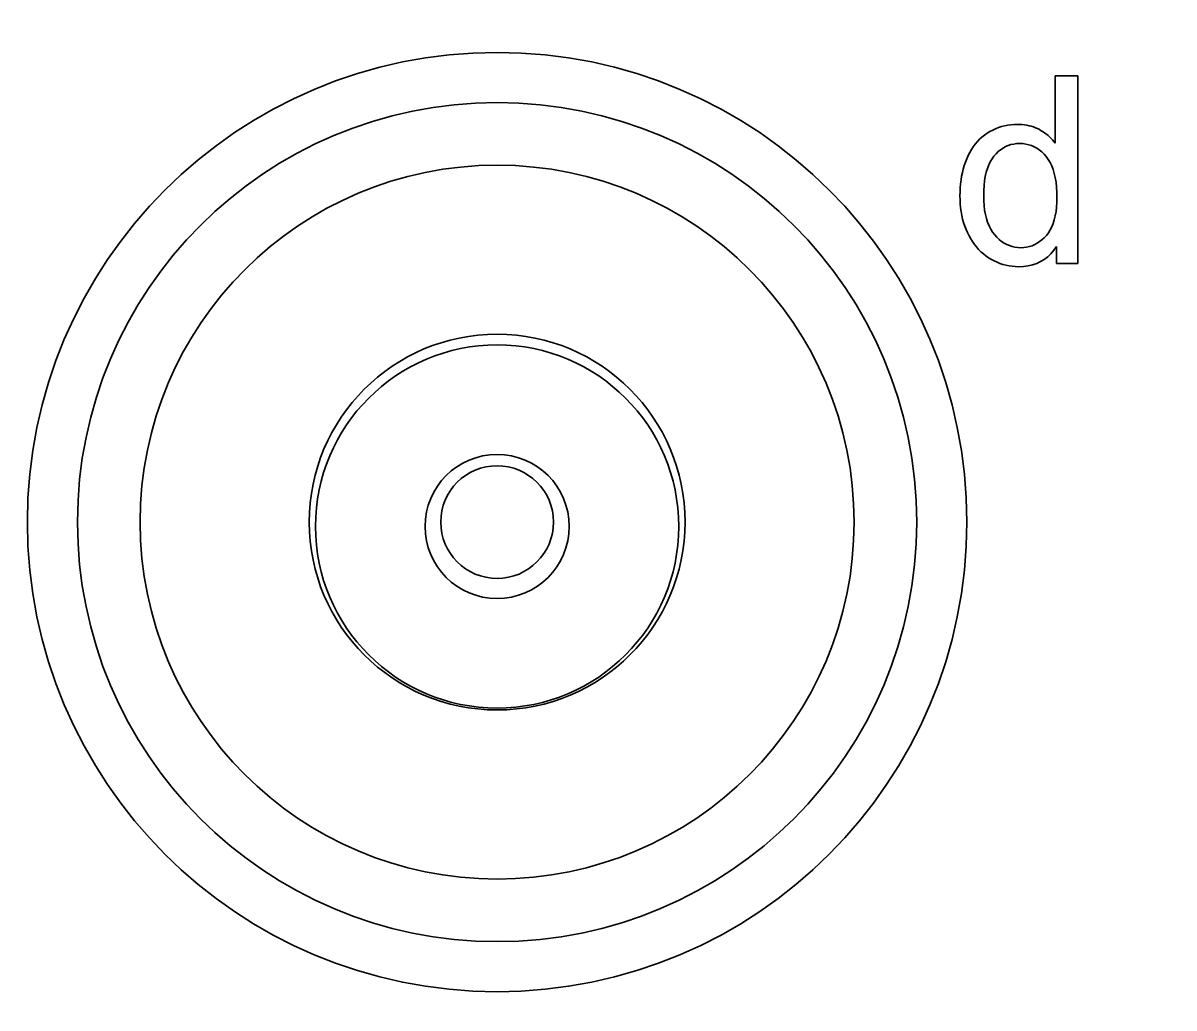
# Model space of a CAD drawing. Extents: x 23 to 417, y 3 to 294.
# Drawn here: x 153.31 to 160.2, y 100.97 to 106.87 of the extents above; entities that cross this region are included whole.
import ezdxf

# ---------------------------------------------------------------- set-up
doc = ezdxf.new("R2010")
doc.units = 0
doc.layers.get('0').update_dxf_attribs({"lineweight": 13})

msp = doc.modelspace()

# ---------------------------------------------------------------- linework, layer by layer
at = {"color": 7, "lineweight": 35, "ltscale": 0.003434}
msp.add_line((159.4853, 106.551), (159.6227, 106.551), dxfattribs=at)
at = {"color": 7, "lineweight": 35, "ltscale": 0.010091}
msp.add_line((159.4853, 106.1474), (159.4853, 106.551), dxfattribs=at)
at = {"color": 7, "lineweight": 35, "ltscale": 0.028125}
msp.add_line((159.6227, 106.551), (159.6227, 105.426), dxfattribs=at)
at = {"color": 7, "lineweight": 35, "ltscale": 0.000480906}
msp.add_line((159.0477, 106.1834), (159.0627, 106.1954), dxfattribs=at)
at = {"color": 7, "lineweight": 35, "ltscale": 0.000483353}
msp.add_line((159.0627, 106.1954), (159.0786, 106.2065), dxfattribs=at)
at = {"color": 7, "lineweight": 35, "ltscale": 0.000482182}
msp.add_line((159.0786, 106.2065), (159.0951, 106.2165), dxfattribs=at)
at = {"color": 7, "lineweight": 35, "ltscale": 0.000477559}
msp.add_line((159.0951, 106.2165), (159.1119, 106.2255), dxfattribs=at)
at = {"color": 7, "lineweight": 35, "ltscale": 0.000474163}
msp.add_line((159.1119, 106.2255), (159.1291, 106.2335), dxfattribs=at)
at = {"color": 7, "lineweight": 35, "ltscale": 0.000472693}
msp.add_line((159.1291, 106.2335), (159.1467, 106.2403), dxfattribs=at)
at = {"color": 7, "lineweight": 35, "ltscale": 0.000473014}
msp.add_line((159.1467, 106.2403), (159.1647, 106.2462), dxfattribs=at)
at = {"color": 7, "lineweight": 35, "ltscale": 0.000474649}
msp.add_line((159.1647, 106.2462), (159.1831, 106.2509), dxfattribs=at)
at = {"color": 7, "lineweight": 35, "ltscale": 0.000477994}
msp.add_line((159.1831, 106.2509), (159.2019, 106.2546), dxfattribs=at)
at = {"color": 7, "lineweight": 35, "ltscale": 0.00048323}
msp.add_line((159.2019, 106.2546), (159.221, 106.2573), dxfattribs=at)
at = {"color": 7, "lineweight": 35, "ltscale": 0.000489956}
msp.add_line((159.221, 106.2573), (159.2406, 106.2589), dxfattribs=at)
at = {"color": 7, "lineweight": 35, "ltscale": 0.000498013}
msp.add_line((159.2406, 106.2589), (159.2605, 106.2594), dxfattribs=at)
at = {"color": 7, "lineweight": 35, "ltscale": 0.000364282}
msp.add_line((159.2605, 106.2594), (159.275, 106.2591), dxfattribs=at)
at = {"color": 7, "lineweight": 35, "ltscale": 0.000357265}
msp.add_line((159.275, 106.2591), (159.2893, 106.2582), dxfattribs=at)
at = {"color": 7, "lineweight": 35, "ltscale": 0.000350354}
msp.add_line((159.2893, 106.2582), (159.3032, 106.2566), dxfattribs=at)
at = {"color": 7, "lineweight": 35, "ltscale": 0.000344478}
msp.add_line((159.3032, 106.2566), (159.3168, 106.2544), dxfattribs=at)
at = {"color": 7, "lineweight": 35, "ltscale": 0.000339141}
msp.add_line((159.3168, 106.2544), (159.3301, 106.2516), dxfattribs=at)
at = {"color": 7, "lineweight": 35, "ltscale": 0.000335264}
msp.add_line((159.3301, 106.2516), (159.3431, 106.2482), dxfattribs=at)
at = {"color": 7, "lineweight": 35, "ltscale": 0.000331596}
msp.add_line((159.3431, 106.2482), (159.3557, 106.2442), dxfattribs=at)
at = {"color": 7, "lineweight": 35, "ltscale": 0.00032941}
msp.add_line((159.3557, 106.2442), (159.368, 106.2395), dxfattribs=at)
at = {"color": 7, "lineweight": 35, "ltscale": 0.00032767}
msp.add_line((159.368, 106.2395), (159.38, 106.2342), dxfattribs=at)
at = {"color": 7, "lineweight": 35, "ltscale": 0.000327045}
msp.add_line((159.38, 106.2342), (159.3917, 106.2283), dxfattribs=at)
at = {"color": 7, "lineweight": 35, "ltscale": 0.000324679}
msp.add_line((159.3917, 106.2283), (159.403, 106.2219), dxfattribs=at)
at = {"color": 7, "lineweight": 35, "ltscale": 0.000319997}
msp.add_line((159.403, 106.2219), (159.4139, 106.2151), dxfattribs=at)
at = {"color": 7, "lineweight": 35, "ltscale": 0.000316319}
msp.add_line((159.4139, 106.2151), (159.4243, 106.208), dxfattribs=at)
at = {"color": 7, "lineweight": 35, "ltscale": 0.00031323}
msp.add_line((159.4243, 106.208), (159.4343, 106.2005), dxfattribs=at)
at = {"color": 7, "lineweight": 35, "ltscale": 0.000310486}
msp.add_line((159.4343, 106.2005), (159.4439, 106.1925), dxfattribs=at)
at = {"color": 7, "lineweight": 35, "ltscale": 0.000498252}
msp.add_line((158.9847, 106.1096), (158.9956, 106.1262), dxfattribs=at)
at = {"color": 7, "lineweight": 35, "ltscale": 0.00049083}
msp.add_line((158.9956, 106.1262), (159.0074, 106.1419), dxfattribs=at)
at = {"color": 7, "lineweight": 35, "ltscale": 0.000485418}
msp.add_line((159.0074, 106.1419), (159.02, 106.1567), dxfattribs=at)
at = {"color": 7, "lineweight": 35, "ltscale": 0.000482142}
msp.add_line((159.02, 106.1567), (159.0335, 106.1705), dxfattribs=at)
at = {"color": 7, "lineweight": 35, "ltscale": 0.000480443}
msp.add_line((159.0335, 106.1705), (159.0477, 106.1834), dxfattribs=at)
at = {"color": 7, "lineweight": 35, "ltscale": 0.00043009}
msp.add_line((159.189, 106.1263), (159.1739, 106.118), dxfattribs=at)
at = {"color": 7, "lineweight": 35, "ltscale": 0.000427125}
msp.add_line((159.2047, 106.133), (159.189, 106.1263), dxfattribs=at)
at = {"color": 7, "lineweight": 35, "ltscale": 0.000428147}
msp.add_line((159.221, 106.1383), (159.2047, 106.133), dxfattribs=at)
at = {"color": 7, "lineweight": 35, "ltscale": 0.000432925}
msp.add_line((159.2379, 106.1421), (159.221, 106.1383), dxfattribs=at)
at = {"color": 7, "lineweight": 35, "ltscale": 0.000441351}
msp.add_line((159.2554, 106.1443), (159.2379, 106.1421), dxfattribs=at)
at = {"color": 7, "lineweight": 35, "ltscale": 0.000453288}
msp.add_line((159.2735, 106.1451), (159.2554, 106.1443), dxfattribs=at)
at = {"color": 7, "lineweight": 35, "ltscale": 0.000464751}
msp.add_line((159.2921, 106.1443), (159.2735, 106.1451), dxfattribs=at)
at = {"color": 7, "lineweight": 35, "ltscale": 0.000453564}
msp.add_line((159.3101, 106.1419), (159.2921, 106.1443), dxfattribs=at)
at = {"color": 7, "lineweight": 35, "ltscale": 0.000445176}
msp.add_line((159.3275, 106.138), (159.3101, 106.1419), dxfattribs=at)
at = {"color": 7, "lineweight": 35, "ltscale": 0.000441526}
msp.add_line((159.3443, 106.1325), (159.3275, 106.138), dxfattribs=at)
at = {"color": 7, "lineweight": 35, "ltscale": 0.000441269}
msp.add_line((159.3604, 106.1255), (159.3443, 106.1325), dxfattribs=at)
at = {"color": 7, "lineweight": 35, "ltscale": 0.000445117}
msp.add_line((159.376, 106.1169), (159.3604, 106.1255), dxfattribs=at)
at = {"color": 7, "lineweight": 35, "ltscale": 0.000308502}
msp.add_line((159.4439, 106.1925), (159.453, 106.1843), dxfattribs=at)
at = {"color": 7, "lineweight": 35, "ltscale": 0.000307102}
msp.add_line((159.453, 106.1843), (159.4617, 106.1756), dxfattribs=at)
at = {"color": 7, "lineweight": 35, "ltscale": 0.000306773}
msp.add_line((159.4617, 106.1756), (159.47, 106.1666), dxfattribs=at)
at = {"color": 7, "lineweight": 35, "ltscale": 0.000306312}
msp.add_line((159.47, 106.1666), (159.4779, 106.1572), dxfattribs=at)
at = {"color": 7, "lineweight": 35, "ltscale": 0.000307104}
msp.add_line((159.4779, 106.1572), (159.4853, 106.1474), dxfattribs=at)
at = {"color": 7, "lineweight": 35, "ltscale": 0.000530096}
msp.add_line((158.9566, 106.0541), (158.9651, 106.0735), dxfattribs=at)
at = {"color": 7, "lineweight": 35, "ltscale": 0.000518198}
msp.add_line((158.9651, 106.0735), (158.9745, 106.092), dxfattribs=at)
at = {"color": 7, "lineweight": 35, "ltscale": 0.000506861}
msp.add_line((158.9745, 106.092), (158.9847, 106.1096), dxfattribs=at)
at = {"color": 7, "lineweight": 35, "ltscale": 0.000494116}
msp.add_line((159.1197, 106.0699), (159.1079, 106.0539), dxfattribs=at)
at = {"color": 7, "lineweight": 35, "ltscale": 0.000477312}
msp.add_line((159.1323, 106.0841), (159.1197, 106.0699), dxfattribs=at)
at = {"color": 7, "lineweight": 35, "ltscale": 0.000460511}
msp.add_line((159.1456, 106.0969), (159.1323, 106.0841), dxfattribs=at)
at = {"color": 7, "lineweight": 35, "ltscale": 0.000446836}
msp.add_line((159.1595, 106.1082), (159.1456, 106.0969), dxfattribs=at)
at = {"color": 7, "lineweight": 35, "ltscale": 0.00043684}
msp.add_line((159.1739, 106.118), (159.1595, 106.1082), dxfattribs=at)
at = {"color": 7, "lineweight": 35, "ltscale": 0.000452947}
msp.add_line((159.391, 106.1067), (159.376, 106.1169), dxfattribs=at)
at = {"color": 7, "lineweight": 35, "ltscale": 0.000464224}
msp.add_line((159.4054, 106.095), (159.391, 106.1067), dxfattribs=at)
at = {"color": 7, "lineweight": 35, "ltscale": 0.000479136}
msp.add_line((159.4192, 106.0817), (159.4054, 106.095), dxfattribs=at)
at = {"color": 7, "lineweight": 35, "ltscale": 0.000496937}
msp.add_line((159.4324, 106.0668), (159.4192, 106.0817), dxfattribs=at)
at = {"color": 7, "lineweight": 35, "ltscale": 0.000514649}
msp.add_line((159.4446, 106.0502), (159.4324, 106.0668), dxfattribs=at)
at = {"color": 7, "lineweight": 35, "ltscale": 0.000552502}
msp.add_line((158.9306, 105.971), (158.9358, 105.9925), dxfattribs=at)
at = {"color": 7, "lineweight": 35, "ltscale": 0.000546969}
msp.add_line((158.9358, 105.9925), (158.9419, 106.0135), dxfattribs=at)
at = {"color": 7, "lineweight": 35, "ltscale": 0.000542211}
msp.add_line((158.9419, 106.0135), (158.9489, 106.034), dxfattribs=at)
at = {"color": 7, "lineweight": 35, "ltscale": 0.000538229}
msp.add_line((158.9489, 106.034), (158.9566, 106.0541), dxfattribs=at)
at = {"color": 7, "lineweight": 35, "ltscale": 0.000595798}
msp.add_line((159.0801, 105.9958), (159.0733, 105.973), dxfattribs=at)
at = {"color": 7, "lineweight": 35, "ltscale": 0.000564689}
msp.add_line((159.0882, 106.0169), (159.0801, 105.9958), dxfattribs=at)
at = {"color": 7, "lineweight": 35, "ltscale": 0.000536955}
msp.add_line((159.0974, 106.0363), (159.0882, 106.0169), dxfattribs=at)
at = {"color": 7, "lineweight": 35, "ltscale": 0.000513425}
msp.add_line((159.1079, 106.0539), (159.0974, 106.0363), dxfattribs=at)
at = {"color": 7, "lineweight": 35, "ltscale": 0.000533642}
msp.add_line((159.4556, 106.0319), (159.4446, 106.0502), dxfattribs=at)
at = {"color": 7, "lineweight": 35, "ltscale": 0.000557795}
msp.add_line((159.4652, 106.0118), (159.4556, 106.0319), dxfattribs=at)
at = {"color": 7, "lineweight": 35, "ltscale": 0.000586016}
msp.add_line((159.4736, 105.9899), (159.4652, 106.0118), dxfattribs=at)
at = {"color": 7, "lineweight": 35, "ltscale": 0.000617672}
msp.add_line((159.4807, 105.9663), (159.4736, 105.9899), dxfattribs=at)
at = {"color": 7, "lineweight": 35, "ltscale": 0.000574917}
msp.add_line((158.9196, 105.9039), (158.9224, 105.9267), dxfattribs=at)
at = {"color": 7, "lineweight": 35, "ltscale": 0.000566452}
msp.add_line((158.9224, 105.9267), (158.9261, 105.9491), dxfattribs=at)
at = {"color": 7, "lineweight": 35, "ltscale": 0.000559178}
msp.add_line((158.9261, 105.9491), (158.9306, 105.971), dxfattribs=at)
at = {"color": 7, "lineweight": 35, "ltscale": 0.000705473}
msp.add_line((159.0634, 105.9221), (159.0604, 105.894), dxfattribs=at)
at = {"color": 7, "lineweight": 35, "ltscale": 0.000666582}
msp.add_line((159.0678, 105.9484), (159.0634, 105.9221), dxfattribs=at)
at = {"color": 7, "lineweight": 35, "ltscale": 0.000630085}
msp.add_line((159.0733, 105.973), (159.0678, 105.9484), dxfattribs=at)
at = {"color": 7, "lineweight": 35, "ltscale": 0.000652331}
msp.add_line((159.4865, 105.9408), (159.4807, 105.9663), dxfattribs=at)
at = {"color": 7, "lineweight": 35, "ltscale": 0.000689915}
msp.add_line((159.491, 105.9136), (159.4865, 105.9408), dxfattribs=at)
at = {"color": 7, "lineweight": 35, "ltscale": 0.00060432}
msp.add_line((158.9159, 105.8327), (158.9163, 105.8569), dxfattribs=at)
at = {"color": 7, "lineweight": 35, "ltscale": 0.00059389}
msp.add_line((158.9163, 105.8569), (158.9175, 105.8806), dxfattribs=at)
at = {"color": 7, "lineweight": 35, "ltscale": 0.000584149}
msp.add_line((158.9175, 105.8806), (158.9196, 105.9039), dxfattribs=at)
at = {"color": 7, "lineweight": 35, "ltscale": 0.000788064}
msp.add_line((159.0585, 105.8643), (159.0579, 105.8327), dxfattribs=at)
at = {"color": 7, "lineweight": 35, "ltscale": 0.000745891}
msp.add_line((159.0604, 105.894), (159.0585, 105.8643), dxfattribs=at)
at = {"color": 7, "lineweight": 35, "ltscale": 0.000729743}
msp.add_line((159.4943, 105.8846), (159.491, 105.9136), dxfattribs=at)
at = {"color": 7, "lineweight": 35, "ltscale": 0.00077113}
msp.add_line((159.4962, 105.8538), (159.4943, 105.8846), dxfattribs=at)
at = {"color": 7, "lineweight": 35, "ltscale": 0.000814414}
msp.add_line((159.4968, 105.8212), (159.4962, 105.8538), dxfattribs=at)
at = {"color": 7, "lineweight": 35, "ltscale": 0.000618382}
msp.add_line((158.9164, 105.808), (158.9159, 105.8327), dxfattribs=at)
at = {"color": 7, "lineweight": 35, "ltscale": 0.0006049}
msp.add_line((158.9177, 105.7838), (158.9164, 105.808), dxfattribs=at)
at = {"color": 7, "lineweight": 35, "ltscale": 0.000592029}
msp.add_line((158.92, 105.7603), (158.9177, 105.7838), dxfattribs=at)
at = {"color": 7, "lineweight": 35, "ltscale": 0.00076323}
msp.add_line((159.0579, 105.8327), (159.0585, 105.8022), dxfattribs=at)
at = {"color": 7, "lineweight": 35, "ltscale": 0.000725235}
msp.add_line((159.0585, 105.8022), (159.0605, 105.7733), dxfattribs=at)
at = {"color": 7, "lineweight": 35, "ltscale": 0.000702856}
msp.add_line((159.4943, 105.7636), (159.4962, 105.7916), dxfattribs=at)
at = {"color": 7, "lineweight": 35, "ltscale": 0.000740586}
msp.add_line((159.4962, 105.7916), (159.4968, 105.8212), dxfattribs=at)
at = {"color": 7, "lineweight": 35, "ltscale": 0.000580422}
msp.add_line((158.9231, 105.7373), (158.92, 105.7603), dxfattribs=at)
at = {"color": 7, "lineweight": 35, "ltscale": 0.000569777}
msp.add_line((158.9271, 105.7148), (158.9231, 105.7373), dxfattribs=at)
at = {"color": 7, "lineweight": 35, "ltscale": 0.000559918}
msp.add_line((158.9321, 105.693), (158.9271, 105.7148), dxfattribs=at)
at = {"color": 7, "lineweight": 35, "ltscale": 0.000688723}
msp.add_line((159.0605, 105.7733), (159.0638, 105.7459), dxfattribs=at)
at = {"color": 7, "lineweight": 35, "ltscale": 0.000654885}
msp.add_line((159.0638, 105.7459), (159.0684, 105.7201), dxfattribs=at)
at = {"color": 7, "lineweight": 35, "ltscale": 0.000622782}
msp.add_line((159.0684, 105.7201), (159.0744, 105.6959), dxfattribs=at)
at = {"color": 7, "lineweight": 35, "ltscale": 0.000601605}
msp.add_line((159.481, 105.6887), (159.4867, 105.7121), dxfattribs=at)
at = {"color": 7, "lineweight": 35, "ltscale": 0.000633177}
msp.add_line((159.4867, 105.7121), (159.4911, 105.7371), dxfattribs=at)
at = {"color": 7, "lineweight": 35, "ltscale": 0.000667048}
msp.add_line((159.4911, 105.7371), (159.4943, 105.7636), dxfattribs=at)
at = {"color": 7, "lineweight": 35, "ltscale": 0.000551514}
msp.add_line((158.9379, 105.6717), (158.9321, 105.693), dxfattribs=at)
at = {"color": 7, "lineweight": 35, "ltscale": 0.000544227}
msp.add_line((158.9446, 105.651), (158.9379, 105.6717), dxfattribs=at)
at = {"color": 7, "lineweight": 35, "ltscale": 0.000538212}
msp.add_line((158.9523, 105.6309), (158.9446, 105.651), dxfattribs=at)
at = {"color": 7, "lineweight": 35, "ltscale": 0.000593718}
msp.add_line((159.0744, 105.6959), (159.0816, 105.6733), dxfattribs=at)
at = {"color": 7, "lineweight": 35, "ltscale": 0.000567956}
msp.add_line((159.0816, 105.6733), (159.0902, 105.6523), dxfattribs=at)
at = {"color": 7, "lineweight": 35, "ltscale": 0.000545718}
msp.add_line((159.0902, 105.6523), (159.1001, 105.6328), dxfattribs=at)
at = {"color": 7, "lineweight": 35, "ltscale": 0.0005246}
msp.add_line((159.4563, 105.628), (159.4658, 105.6467), dxfattribs=at)
at = {"color": 7, "lineweight": 35, "ltscale": 0.000546846}
msp.add_line((159.4658, 105.6467), (159.474, 105.6669), dxfattribs=at)
at = {"color": 7, "lineweight": 35, "ltscale": 0.0005724}
msp.add_line((159.474, 105.6669), (159.481, 105.6887), dxfattribs=at)
at = {"color": 7, "lineweight": 35, "ltscale": 0.000533239}
msp.add_line((158.9608, 105.6113), (158.9523, 105.6309), dxfattribs=at)
at = {"color": 7, "lineweight": 35, "ltscale": 0.000525624}
msp.add_line((158.9702, 105.5925), (158.9608, 105.6113), dxfattribs=at)
at = {"color": 7, "lineweight": 35, "ltscale": 0.000515447}
msp.add_line((158.9802, 105.5745), (158.9702, 105.5925), dxfattribs=at)
at = {"color": 7, "lineweight": 35, "ltscale": 0.000506497}
msp.add_line((158.9911, 105.5574), (158.9802, 105.5745), dxfattribs=at)
at = {"color": 7, "lineweight": 35, "ltscale": 0.000527556}
msp.add_line((159.1001, 105.6328), (159.1113, 105.615), dxfattribs=at)
at = {"color": 7, "lineweight": 35, "ltscale": 0.000513882}
msp.add_line((159.1113, 105.615), (159.1239, 105.5987), dxfattribs=at)
at = {"color": 7, "lineweight": 35, "ltscale": 0.000498398}
msp.add_line((159.1239, 105.5987), (159.1373, 105.584), dxfattribs=at)
at = {"color": 7, "lineweight": 35, "ltscale": 0.000479222}
msp.add_line((159.1373, 105.584), (159.1512, 105.5708), dxfattribs=at)
at = {"color": 7, "lineweight": 35, "ltscale": 0.0004611}
msp.add_line((159.4071, 105.5686), (159.4206, 105.5811), dxfattribs=at)
at = {"color": 7, "lineweight": 35, "ltscale": 0.000477885}
msp.add_line((159.4206, 105.5811), (159.4335, 105.5952), dxfattribs=at)
at = {"color": 7, "lineweight": 35, "ltscale": 0.000492193}
msp.add_line((159.4335, 105.5952), (159.4456, 105.6108), dxfattribs=at)
at = {"color": 7, "lineweight": 35, "ltscale": 0.000506125}
msp.add_line((159.4456, 105.6108), (159.4563, 105.628), dxfattribs=at)
at = {"color": 7, "lineweight": 35, "ltscale": 0.000499252}
msp.add_line((159.0026, 105.5411), (158.9911, 105.5574), dxfattribs=at)
at = {"color": 7, "lineweight": 35, "ltscale": 0.000493111}
msp.add_line((159.0149, 105.5257), (159.0026, 105.5411), dxfattribs=at)
at = {"color": 7, "lineweight": 35, "ltscale": 0.00048892}
msp.add_line((159.0279, 105.5111), (159.0149, 105.5257), dxfattribs=at)
at = {"color": 7, "lineweight": 35, "ltscale": 0.000485942}
msp.add_line((159.0417, 105.4974), (159.0279, 105.5111), dxfattribs=at)
at = {"color": 7, "lineweight": 35, "ltscale": 0.000462251}
msp.add_line((159.1512, 105.5708), (159.1656, 105.5592), dxfattribs=at)
at = {"color": 7, "lineweight": 35, "ltscale": 0.000449056}
msp.add_line((159.1656, 105.5592), (159.1805, 105.5491), dxfattribs=at)
at = {"color": 7, "lineweight": 35, "ltscale": 0.000438896}
msp.add_line((159.1805, 105.5491), (159.1958, 105.5405), dxfattribs=at)
at = {"color": 7, "lineweight": 35, "ltscale": 0.000432066}
msp.add_line((159.1958, 105.5405), (159.2116, 105.5336), dxfattribs=at)
at = {"color": 7, "lineweight": 35, "ltscale": 0.00042922}
msp.add_line((159.2116, 105.5336), (159.2279, 105.5281), dxfattribs=at)
at = {"color": 7, "lineweight": 35, "ltscale": 0.000430151}
msp.add_line((159.2279, 105.5281), (159.2447, 105.5243), dxfattribs=at)
at = {"color": 7, "lineweight": 35, "ltscale": 0.000435049}
msp.add_line((159.2447, 105.5243), (159.2619, 105.5219), dxfattribs=at)
at = {"color": 7, "lineweight": 35, "ltscale": 0.000443302}
msp.add_line((159.2619, 105.5219), (159.2797, 105.5212), dxfattribs=at)
at = {"color": 7, "lineweight": 35, "ltscale": 0.000446431}
msp.add_line((159.2797, 105.5212), (159.2975, 105.5219), dxfattribs=at)
at = {"color": 7, "lineweight": 35, "ltscale": 0.000435848}
msp.add_line((159.2975, 105.5219), (159.3148, 105.5241), dxfattribs=at)
at = {"color": 7, "lineweight": 35, "ltscale": 0.000428931}
msp.add_line((159.3148, 105.5241), (159.3315, 105.5278), dxfattribs=at)
at = {"color": 7, "lineweight": 35, "ltscale": 0.000425338}
msp.add_line((159.3315, 105.5278), (159.3478, 105.533), dxfattribs=at)
at = {"color": 7, "lineweight": 35, "ltscale": 0.000425448}
msp.add_line((159.3478, 105.533), (159.3634, 105.5397), dxfattribs=at)
at = {"color": 7, "lineweight": 35, "ltscale": 0.000429209}
msp.add_line((159.3634, 105.5397), (159.3785, 105.5478), dxfattribs=at)
at = {"color": 7, "lineweight": 35, "ltscale": 0.000436678}
msp.add_line((159.3785, 105.5478), (159.3931, 105.5575), dxfattribs=at)
at = {"color": 7, "lineweight": 35, "ltscale": 0.000447045}
msp.add_line((159.3931, 105.5575), (159.4071, 105.5686), dxfattribs=at)
at = {"color": 7, "lineweight": 35, "ltscale": 0.000679087}
msp.add_line((159.4783, 105.5058), (159.4606, 105.4852), dxfattribs=at)
at = {"color": 7, "lineweight": 35, "ltscale": 0.000704459}
msp.add_line((159.4945, 105.5288), (159.4783, 105.5058), dxfattribs=at)
at = {"color": 7, "lineweight": 35, "ltscale": 0.002571}
msp.add_line((159.4945, 105.426), (159.4945, 105.5288), dxfattribs=at)
at = {"color": 7, "lineweight": 35, "ltscale": 0.000484765}
msp.add_line((159.0562, 105.4845), (159.0417, 105.4974), dxfattribs=at)
at = {"color": 7, "lineweight": 35, "ltscale": 0.000485248}
msp.add_line((159.0715, 105.4725), (159.0562, 105.4845), dxfattribs=at)
at = {"color": 7, "lineweight": 35, "ltscale": 0.000487337}
msp.add_line((159.0874, 105.4613), (159.0715, 105.4725), dxfattribs=at)
at = {"color": 7, "lineweight": 35, "ltscale": 0.000485111}
msp.add_line((159.1039, 105.4511), (159.0874, 105.4613), dxfattribs=at)
at = {"color": 7, "lineweight": 35, "ltscale": 0.000478295}
msp.add_line((159.1207, 105.442), (159.1039, 105.4511), dxfattribs=at)
at = {"color": 7, "lineweight": 35, "ltscale": 0.000473555}
msp.add_line((159.1379, 105.4339), (159.1207, 105.442), dxfattribs=at)
at = {"color": 7, "lineweight": 35, "ltscale": 0.000648084}
msp.add_line((159.3988, 105.4379), (159.3753, 105.427), dxfattribs=at)
at = {"color": 7, "lineweight": 35, "ltscale": 0.000644638}
msp.add_line((159.4209, 105.4512), (159.3988, 105.4379), dxfattribs=at)
at = {"color": 7, "lineweight": 35, "ltscale": 0.000648378}
msp.add_line((159.4415, 105.467), (159.4209, 105.4512), dxfattribs=at)
at = {"color": 7, "lineweight": 35, "ltscale": 0.000660148}
msp.add_line((159.4606, 105.4852), (159.4415, 105.467), dxfattribs=at)
at = {"color": 7, "lineweight": 35, "ltscale": 0.000469749}
msp.add_line((159.1553, 105.4269), (159.1379, 105.4339), dxfattribs=at)
at = {"color": 7, "lineweight": 35, "ltscale": 0.000467938}
msp.add_line((159.1731, 105.421), (159.1553, 105.4269), dxfattribs=at)
at = {"color": 7, "lineweight": 35, "ltscale": 0.000467888}
msp.add_line((159.1912, 105.4162), (159.1731, 105.421), dxfattribs=at)
at = {"color": 7, "lineweight": 35, "ltscale": 0.000469286}
msp.add_line((159.2096, 105.4124), (159.1912, 105.4162), dxfattribs=at)
at = {"color": 7, "lineweight": 35, "ltscale": 0.000472304}
msp.add_line((159.2283, 105.4097), (159.2096, 105.4124), dxfattribs=at)
at = {"color": 7, "lineweight": 35, "ltscale": 0.000477184}
msp.add_line((159.2473, 105.4081), (159.2283, 105.4097), dxfattribs=at)
at = {"color": 7, "lineweight": 35, "ltscale": 0.000483412}
msp.add_line((159.2666, 105.4076), (159.2473, 105.4081), dxfattribs=at)
at = {"color": 7, "lineweight": 35, "ltscale": 0.000734482}
msp.add_line((159.296, 105.4088), (159.2666, 105.4076), dxfattribs=at)
at = {"color": 7, "lineweight": 35, "ltscale": 0.00070339}
msp.add_line((159.3239, 105.4124), (159.296, 105.4088), dxfattribs=at)
at = {"color": 7, "lineweight": 35, "ltscale": 0.000678076}
msp.add_line((159.3503, 105.4185), (159.3239, 105.4124), dxfattribs=at)
at = {"color": 7, "lineweight": 35, "ltscale": 0.000659655}
msp.add_line((159.3753, 105.427), (159.3503, 105.4185), dxfattribs=at)
at = {"color": 7, "lineweight": 35, "ltscale": 0.003204}
msp.add_line((159.6227, 105.426), (159.4945, 105.426), dxfattribs=at)
at = {"color": 7, "lineweight": 35}
for centre, radius in [((156.1448, 103.878), 2.8125), ((156.1448, 103.878), 2.5125), ((156.1448, 103.878), 2.1375), ((156.1448, 103.878), 1.125), ((156.1448, 103.8517), 1.0875), ((156.1448, 103.8517), 0.4313), ((156.1448, 103.878), 0.3375)]:
    msp.add_circle(centre, radius, dxfattribs=at)
msp.add_arc((149.3198, 108.9405), 16.9688, 92.27977, 447.72023, dxfattribs=at)

doc.saveas('drawing.dxf')
